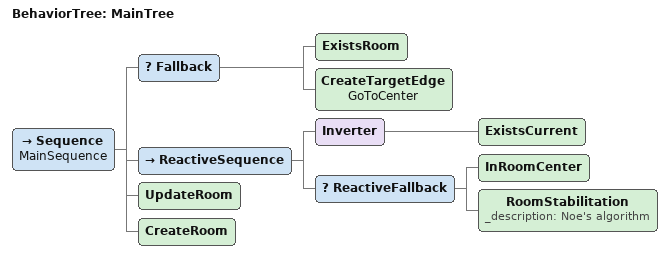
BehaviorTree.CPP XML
<?xml version="1.0" encoding="UTF-8"?>
<root BTCPP_format="4"
      main_tree_to_execute="MainTree">
  <BehaviorTree ID="MainTree">
    <Sequence name="MainSequence">
      <Fallback>
        <ExistsRoom/>
        <CreateTargetEdge name="GoToCenter"/>
      </Fallback>
      <ReactiveSequence>
        <Inverter>
          <ExistsCurrent/>
        </Inverter>
        <ReactiveFallback>
          <InRoomCenter/>
          <RoomStabilitation _description="Noe&apos;s algorithm"/>
        </ReactiveFallback>
      </ReactiveSequence>
      <UpdateRoom/>
      <CreateRoom/>
    </Sequence>
  </BehaviorTree>

</root>
